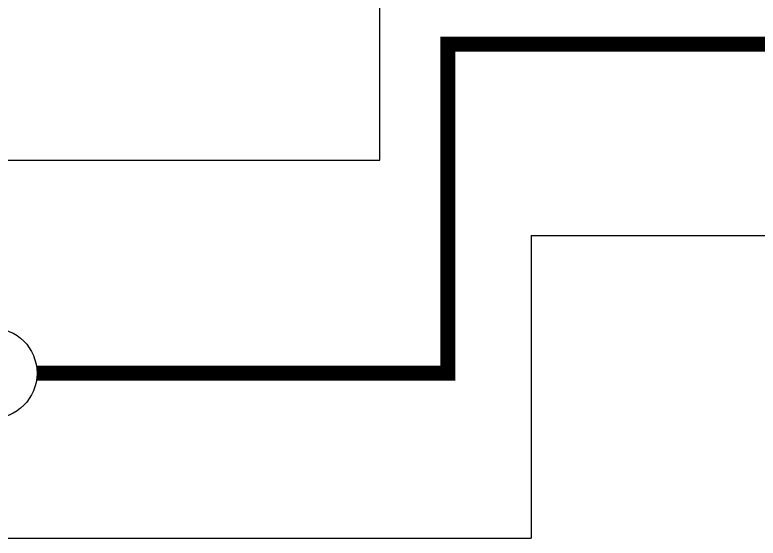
# Model space of a CAD drawing. Extents: x 537 to 24606, y 10245 to 27150.
# Drawn here: x 2798 to 3781, y 24982 to 25674 of the extents above; entities that cross this region are included whole.
import ezdxf

# ---------------------------------------------------------------- set-up
doc = ezdxf.new("R2010")
doc.units = 0
doc.layers.add('建筑', color=1, linetype='CONTINUOUS')
doc.layers.add('路', color=7, linetype='CONTINUOUS')

msp = doc.modelspace()

# ---------------------------------------------------------------- linework, layer by layer
at = {"layer": '建筑', "const_width": 20}
msp.add_lwpolyline([(3841.976, 25635.151), (3370.55, 25635.151), (3370.55, 25200.166), (2827.552, 25200.166)], dxfattribs=at)
at = {"layer": '建筑'}
msp.add_circle((2767.552, 25200.166), 60, dxfattribs=at)
at = {"layer": '路'}
for p, q in [((3480.596, 25382.06), (5680.596, 25382.06)), ((3480.596, 25382.06), (3480.596, 24982.06)), ((1880.596, 24982.06), (3480.596, 24982.06))]:
    msp.add_line(p, q, dxfattribs=at)
msp.add_lwpolyline([(3280.596, 25482.06), (3280.596, 25782.06), (1280.596, 25782.06), (1280.596, 25482.06)], close=True, dxfattribs=at)

doc.saveas('drawing.dxf')
